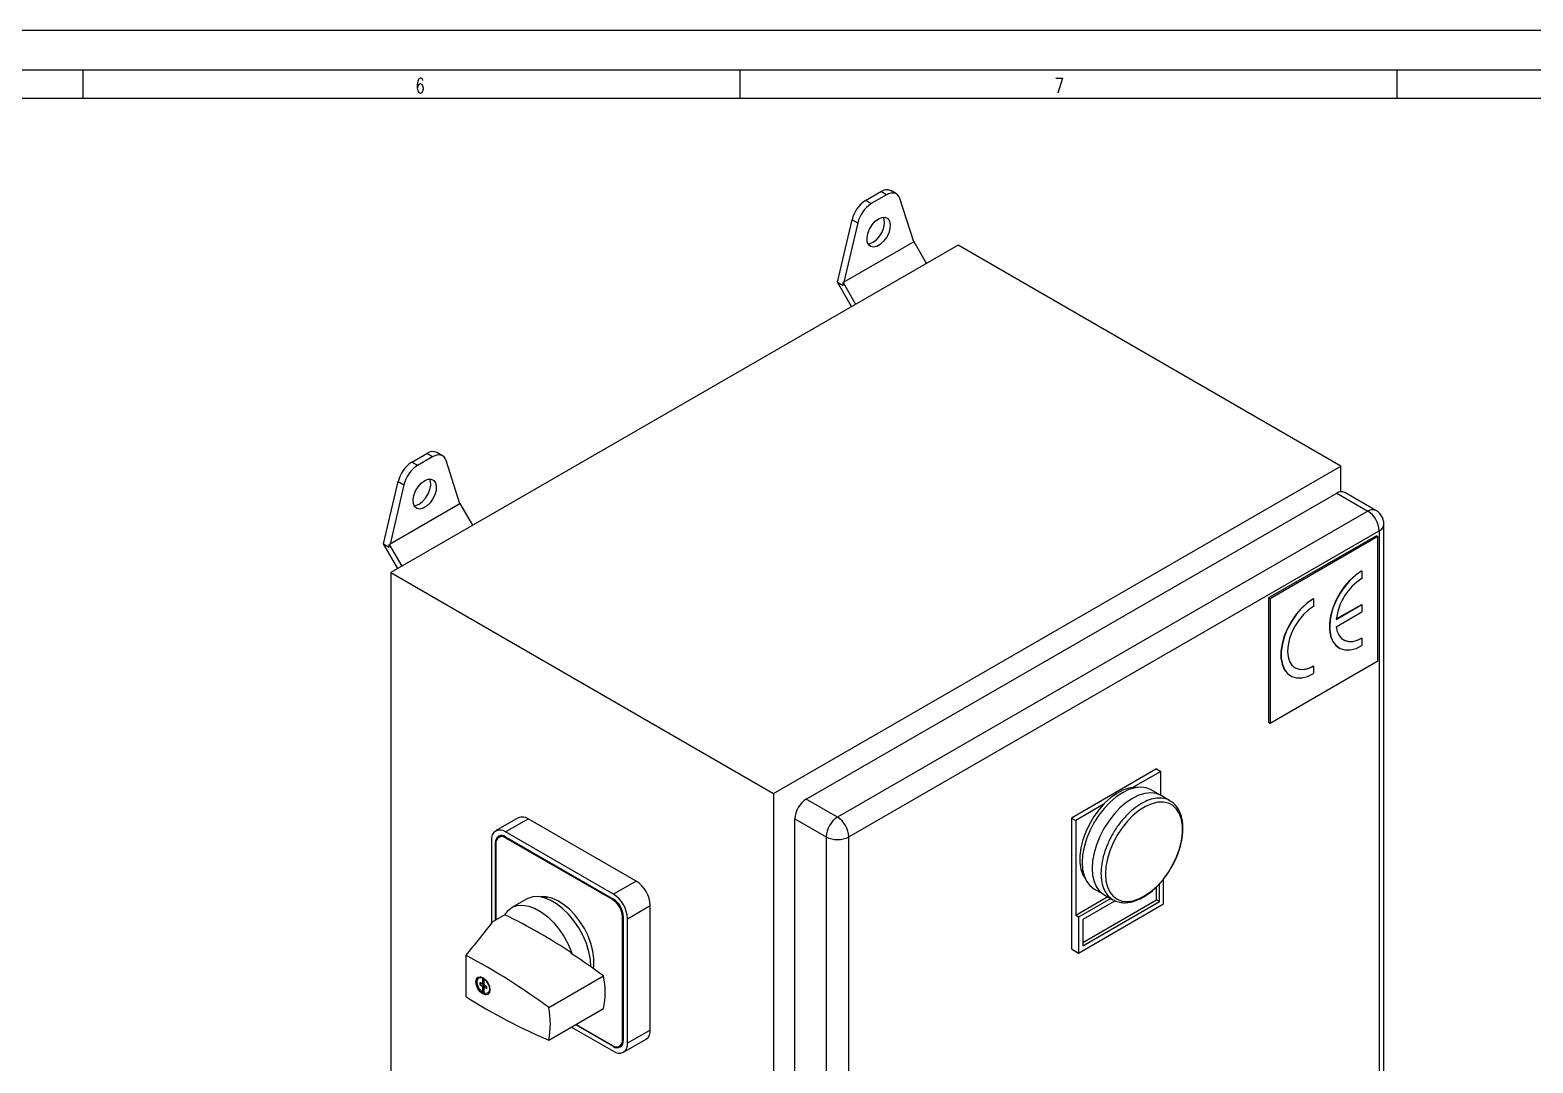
# Model space of a CAD drawing. Extents: x 4137 to 28680, y 2446 to 6814.
# Drawn here: x 10487.1 to 10861.8, y 5288.6 to 5546.2 of the extents above; entities that cross this region are included whole.
import ezdxf

# ---------------------------------------------------------------- set-up
doc = ezdxf.new("R2010")
doc.units = 0
doc.header["$LTSCALE"] = 0.5
doc.layers.get('0').update_dxf_attribs({"linetype": 'CONTINUOUS'})
doc.layers.add('DIM', color=5, linetype='CONTINUOUS')
doc.styles.get("Standard").update_dxf_attribs({"font": 'simplex.shx'})

msp = doc.modelspace()

# ---------------------------------------------------------------- linework, layer by layer
at = {"color": 7, "linetype": 'Continuous'}
for p, q in [((9654.35, 5546.23), (11336.35, 5546.23)), ((9654.35, 5546.23), (11336.35, 5546.23)), ((11326.35, 5536.23), (9674.35, 5536.23)), ((11326.35, 5536.23), (9674.35, 5536.23)), ((9681.35, 5529.23), (11319.35, 5529.23)), ((9681.35, 5529.23), (11319.35, 5529.23))]:
    msp.add_line(p, q, dxfattribs=at)
at = {"color": 7, "linetype": 'Continuous', "lineweight": 15}
for p, q in [((10695.41, 5503.75), (10699.17, 5505.92)), ((10695.41, 5503.75), (10699.17, 5505.92)), ((10696.82, 5502.93), (10695.41, 5503.75)), ((10696.82, 5502.93), (10695.41, 5503.75)), ((10700.58, 5505.1), (10696.82, 5502.93)), ((10700.58, 5505.1), (10696.82, 5502.93)), ((10700.58, 5505.1), (10699.17, 5505.92)), ((10700.58, 5505.1), (10699.17, 5505.92)), ((10703.08, 5505.35), (10701.67, 5506.17)), ((10703.08, 5505.35), (10701.67, 5506.17)), ((10707.42, 5493.39), (10703.96, 5504.18)), ((10707.42, 5493.39), (10703.96, 5504.18)), ((10688.39, 5483.36), (10692.03, 5498.93)), ((10688.39, 5483.36), (10692.03, 5498.93)), ((10693.45, 5498.12), (10689.98, 5483.33)), ((10693.45, 5498.12), (10689.98, 5483.33)), ((10692.03, 5498.93), (10693.45, 5498.12)), ((10692.03, 5498.93), (10693.45, 5498.12)), ((10718.44, 5492.55), (10577.02, 5410.91)), ((10718.44, 5492.55), (10577.02, 5410.91)), ((10707.42, 5493.39), (10689.98, 5483.33)), ((10707.42, 5493.39), (10689.98, 5483.33)), ((10707.48, 5493.43), (10707.42, 5493.39)), ((10707.48, 5493.43), (10707.42, 5493.39)), ((10710.6, 5488.02), (10707.48, 5493.43)), ((10710.6, 5488.02), (10707.48, 5493.43)), ((10813.9, 5437.44), (10718.44, 5492.55)), ((10813.9, 5437.44), (10718.44, 5492.55)), ((10688.39, 5483.36), (10689.8, 5482.55)), ((10691.92, 5477.24), (10688.39, 5483.36)), ((10688.39, 5483.36), (10689.8, 5482.55)), ((10691.92, 5477.24), (10688.39, 5483.36)), ((10689.98, 5483.33), (10689.8, 5483.22)), ((10689.98, 5483.33), (10689.8, 5483.22)), ((10689.8, 5482.55), (10689.8, 5483.22)), ((10689.8, 5483.22), (10692.92, 5477.82)), ((10689.8, 5482.55), (10689.8, 5483.22)), ((10689.8, 5483.22), (10692.92, 5477.82)), ((10582.27, 5438.43), (10586.03, 5440.61)), ((10582.27, 5438.43), (10586.03, 5440.61)), ((10587.44, 5439.79), (10583.68, 5437.62)), ((10587.44, 5439.79), (10583.68, 5437.62)), ((10587.44, 5439.79), (10586.03, 5440.61)), ((10587.44, 5439.79), (10586.03, 5440.61)), ((10589.94, 5440.04), (10588.53, 5440.85)), ((10589.94, 5440.04), (10588.53, 5440.85)), ((10583.68, 5437.62), (10582.27, 5438.43)), ((10583.68, 5437.62), (10582.27, 5438.43)), ((10594.28, 5428.08), (10590.82, 5438.87)), ((10594.28, 5428.08), (10590.82, 5438.87)), ((10672.48, 5355.8), (10813.9, 5437.44)), ((10672.48, 5355.8), (10813.9, 5437.44)), ((10813.9, 5431.08), (10813.9, 5437.44)), ((10813.9, 5431.08), (10813.9, 5437.44)), ((10575.25, 5418.05), (10578.89, 5433.62)), ((10575.25, 5418.05), (10578.89, 5433.62)), ((10580.31, 5432.8), (10576.85, 5418.02)), ((10580.31, 5432.8), (10576.85, 5418.02)), ((10578.89, 5433.62), (10580.31, 5432.8)), ((10578.89, 5433.62), (10580.31, 5432.8)), ((10680.61, 5354.37), (10812.84, 5430.71)), ((10680.61, 5354.37), (10812.84, 5430.71)), ((10812.84, 5430.71), (10820.62, 5426.22)), ((10812.84, 5430.71), (10820.62, 5426.22)), ((10822.62, 5426.41), (10814.84, 5430.9)), ((10822.62, 5426.41), (10814.84, 5430.9)), ((10594.28, 5428.08), (10576.85, 5418.02)), ((10594.28, 5428.08), (10576.85, 5418.02)), ((10594.34, 5428.12), (10594.28, 5428.08)), ((10594.34, 5428.12), (10594.28, 5428.08)), ((10597.46, 5422.71), (10594.34, 5428.12)), ((10597.46, 5422.71), (10594.34, 5428.12)), ((10820.62, 5426.22), (10688.39, 5349.88)), ((10820.62, 5426.22), (10688.39, 5349.88)), ((10691.22, 5344.98), (10823.44, 5421.32)), ((10691.22, 5344.98), (10823.44, 5421.32)), ((10823.44, 5421.32), (10823.44, 5186.97)), ((10823.44, 5421.32), (10823.44, 5186.97)), ((10824.62, 5188.6), (10824.62, 5422.95)), ((10824.62, 5188.6), (10824.62, 5422.95)), ((10575.25, 5418.05), (10576.66, 5417.24)), ((10578.78, 5411.93), (10575.25, 5418.05)), ((10575.25, 5418.05), (10576.66, 5417.24)), ((10578.78, 5411.93), (10575.25, 5418.05)), ((10576.85, 5418.02), (10576.66, 5417.91)), ((10576.85, 5418.02), (10576.66, 5417.91)), ((10576.66, 5417.24), (10576.66, 5417.91)), ((10576.66, 5417.91), (10579.78, 5412.51)), ((10576.66, 5417.24), (10576.66, 5417.91)), ((10576.66, 5417.91), (10579.78, 5412.51)), ((10822.74, 5420.09), (10795.87, 5404.58)), ((10822.74, 5420.09), (10795.87, 5404.58)), ((10823.09, 5419.89), (10796.22, 5404.38)), ((10823.09, 5419.89), (10796.22, 5404.38)), ((10822.74, 5420.09), (10823.09, 5419.89)), ((10822.74, 5420.09), (10823.09, 5419.89)), ((10823.09, 5388.86), (10823.09, 5419.89)), ((10823.09, 5388.86), (10823.09, 5419.89)), ((10577.02, 5410.91), (10577.02, 5165.95)), ((10577.02, 5410.91), (10672.48, 5355.8)), ((10577.02, 5410.91), (10577.02, 5165.95)), ((10577.02, 5410.91), (10672.48, 5355.8)), ((10819.13, 5411.31), (10819.06, 5411.35)), ((10819.13, 5411.31), (10819.06, 5411.35)), ((10819.13, 5411.31), (10819.13, 5409.45)), ((10819.13, 5411.31), (10819.13, 5409.45)), ((10795.87, 5404.58), (10795.87, 5373.55)), ((10795.87, 5404.58), (10796.22, 5404.38)), ((10795.87, 5404.58), (10795.87, 5373.55)), ((10795.87, 5404.58), (10796.22, 5404.38)), ((10796.22, 5404.38), (10796.22, 5373.35)), ((10796.22, 5404.38), (10796.22, 5373.35)), ((10807.04, 5404.33), (10806.97, 5404.37)), ((10807.04, 5404.33), (10806.97, 5404.37)), ((10807.04, 5404.33), (10807.04, 5402.47)), ((10807.04, 5404.33), (10807.04, 5402.47)), ((10812.73, 5399.24), (10819.13, 5402.94)), ((10812.73, 5399.24), (10819.13, 5402.94)), ((10812.74, 5399.33), (10819.06, 5402.98)), ((10812.74, 5399.33), (10819.06, 5402.98)), ((10819.13, 5402.94), (10819.06, 5402.98)), ((10819.13, 5402.94), (10819.06, 5402.98)), ((10819.13, 5402.94), (10819.13, 5401.07)), ((10819.13, 5402.94), (10819.13, 5401.07)), ((10812.73, 5397.38), (10819.13, 5401.07)), ((10812.73, 5397.38), (10819.13, 5401.07)), ((10813.36, 5392.17), (10813.43, 5392.13)), ((10813.36, 5392.17), (10813.43, 5392.13)), ((10819.13, 5394.56), (10819.06, 5394.6)), ((10819.13, 5394.56), (10819.06, 5394.6)), ((10819.13, 5394.56), (10819.13, 5392.7)), ((10819.13, 5394.56), (10819.13, 5392.7)), ((10796.22, 5373.35), (10823.09, 5388.86)), ((10796.22, 5373.35), (10823.09, 5388.86)), ((10807.04, 5387.58), (10806.97, 5387.62)), ((10807.04, 5387.58), (10806.97, 5387.62)), ((10807.04, 5387.58), (10807.04, 5385.72)), ((10807.04, 5387.58), (10807.04, 5385.72)), ((10801.27, 5385.19), (10801.34, 5385.15)), ((10801.27, 5385.19), (10801.34, 5385.15)), ((10795.87, 5373.55), (10796.22, 5373.35)), ((10795.87, 5373.55), (10796.22, 5373.35)), ((10767.94, 5361.92), (10746.72, 5349.67)), ((10767.94, 5361.92), (10746.72, 5349.67)), ((10769, 5361.31), (10762.13, 5357.34)), ((10769, 5361.31), (10762.13, 5357.34)), ((10767.94, 5361.92), (10769, 5361.31)), ((10767.94, 5361.92), (10769, 5361.31)), ((10769, 5355.31), (10769, 5361.31)), ((10769, 5355.31), (10769, 5361.31)), ((10672.48, 5355.8), (10672.48, 5110.84)), ((10672.48, 5355.8), (10672.48, 5110.84)), ((10688.39, 5349.88), (10680.61, 5354.37)), ((10688.39, 5349.88), (10680.61, 5354.37)), ((10768.75, 5355.44), (10766.57, 5356.69)), ((10768.75, 5355.44), (10766.57, 5356.69)), ((10771.27, 5353.99), (10769.05, 5355.28)), ((10771.27, 5353.99), (10769.05, 5355.28)), ((10754.65, 5353.02), (10747.78, 5349.06)), ((10754.65, 5353.02), (10747.78, 5349.06)), ((10608.81, 5349.71), (10603.16, 5346.45)), ((10608.81, 5349.71), (10603.16, 5346.45)), ((10605.66, 5346.2), (10611.31, 5349.47)), ((10605.66, 5346.2), (10611.31, 5349.47)), ((10632.53, 5330.69), (10605.66, 5346.2)), ((10632.53, 5330.69), (10605.66, 5346.2)), ((10638.18, 5333.95), (10611.31, 5349.47)), ((10638.18, 5333.95), (10611.31, 5349.47)), ((10677.78, 5349.47), (10685.56, 5344.98)), ((10677.78, 5115.13), (10677.78, 5349.47)), ((10677.78, 5349.47), (10685.56, 5344.98)), ((10677.78, 5115.13), (10677.78, 5349.47)), ((10746.72, 5349.67), (10746.72, 5317.01)), ((10746.72, 5349.67), (10747.78, 5349.06)), ((10746.72, 5349.67), (10746.72, 5317.01)), ((10746.72, 5349.67), (10747.78, 5349.06)), ((10747.78, 5349.06), (10747.78, 5325.38)), ((10747.78, 5349.06), (10747.78, 5325.38)), ((10602.12, 5344.16), (10602.12, 5323.36)), ((10602.12, 5344.16), (10602.12, 5323.36)), ((10603.18, 5324.24), (10603.18, 5343.55)), ((10603.18, 5324.24), (10603.18, 5343.55)), ((10603.25, 5343.26), (10603.25, 5324.28)), ((10603.25, 5343.26), (10603.25, 5324.28)), ((10604.74, 5345.3), (10603.98, 5344.86)), ((10604.74, 5345.3), (10603.98, 5344.86)), ((10605.66, 5344.98), (10632.53, 5329.46)), ((10605.66, 5344.98), (10632.53, 5329.46)), ((10632.31, 5329.34), (10605.73, 5344.69)), ((10632.31, 5329.34), (10605.73, 5344.69)), ((10685.56, 5344.98), (10685.56, 5110.63)), ((10685.56, 5344.98), (10685.56, 5110.63)), ((10691.22, 5110.63), (10691.22, 5344.98)), ((10691.22, 5110.63), (10691.22, 5344.98)), ((10638.18, 5333.95), (10632.53, 5330.69)), ((10638.18, 5333.95), (10632.53, 5330.69)), ((10752.33, 5332.03), (10754.51, 5330.78)), ((10752.33, 5332.03), (10754.51, 5330.78)), ((10767.94, 5329.26), (10767.94, 5332.53)), ((10767.94, 5329.26), (10767.94, 5332.53)), ((10768.64, 5328.85), (10768.64, 5333.25)), ((10768.64, 5328.85), (10768.64, 5333.25)), ((10769.7, 5328.24), (10769.7, 5334.49)), ((10769.7, 5328.24), (10769.7, 5334.49)), ((10610.89, 5329.47), (10607.21, 5327.35)), ((10610.89, 5329.47), (10607.21, 5327.35)), ((10614.99, 5329.93), (10614.92, 5329.89)), ((10614.99, 5329.93), (10614.92, 5329.89)), ((10636.06, 5324.57), (10641.72, 5327.83)), ((10636.06, 5324.57), (10641.72, 5327.83)), ((10641.72, 5296.8), (10641.72, 5327.83)), ((10641.72, 5296.8), (10641.72, 5327.83)), ((10755.81, 5330.01), (10747.78, 5325.38)), ((10755.81, 5330.01), (10747.78, 5325.38)), ((10756.52, 5329.6), (10748.49, 5324.97)), ((10756.52, 5329.6), (10748.49, 5324.97)), ((10748.49, 5315.99), (10769.7, 5328.24)), ((10748.49, 5315.99), (10769.7, 5328.24)), ((10749.55, 5318.64), (10767.94, 5329.26)), ((10749.55, 5318.64), (10767.94, 5329.26)), ((10757.63, 5329.02), (10749.55, 5324.36)), ((10757.63, 5329.02), (10749.55, 5324.36)), ((10749.55, 5317.83), (10768.64, 5328.85)), ((10749.55, 5317.83), (10768.64, 5328.85)), ((10754.8, 5330.59), (10757.03, 5329.31)), ((10754.8, 5330.59), (10757.03, 5329.31)), ((10768.64, 5328.85), (10767.94, 5329.26)), ((10768.64, 5328.85), (10767.94, 5329.26)), ((10605.45, 5325.55), (10602.52, 5323.86)), ((10605.45, 5325.55), (10602.52, 5323.86)), ((10634.79, 5294.35), (10634.79, 5325.06)), ((10634.79, 5294.35), (10634.79, 5325.06)), ((10635, 5325.18), (10635, 5294.15)), ((10635, 5325.18), (10635, 5294.15)), ((10636.06, 5293.54), (10636.06, 5324.57)), ((10636.06, 5293.54), (10636.06, 5324.57)), ((10748.49, 5324.97), (10747.78, 5325.38)), ((10748.49, 5324.97), (10747.78, 5325.38)), ((10748.49, 5324.97), (10748.49, 5315.99)), ((10748.49, 5324.97), (10748.49, 5315.99)), ((10749.55, 5324.36), (10749.55, 5317.83)), ((10749.55, 5324.36), (10749.55, 5317.83)), ((10746.72, 5317.01), (10748.49, 5315.99)), ((10746.72, 5317.01), (10748.49, 5315.99)), ((10595.76, 5315.44), (10595.76, 5305.12)), ((10595.76, 5315.44), (10595.76, 5305.12)), ((10621.99, 5315.89), (10622.21, 5316.01)), ((10621.99, 5315.89), (10622.21, 5316.01)), ((10599.51, 5310.07), (10599, 5309.78)), ((10599.51, 5310.07), (10599, 5309.78)), ((10599.87, 5308.27), (10599.21, 5308.65)), ((10599.21, 5308.65), (10599.21, 5308.14)), ((10599.87, 5308.27), (10599.21, 5308.65)), ((10599.21, 5308.65), (10599.21, 5308.14)), ((10600.01, 5309.86), (10599.87, 5309.78)), ((10600.01, 5309.86), (10599.87, 5309.78)), ((10599.87, 5309.78), (10599.87, 5308.27)), ((10599.87, 5309.78), (10599.87, 5308.27)), ((10600.31, 5308.52), (10600.31, 5309.66)), ((10600.31, 5308.52), (10600.31, 5309.66)), ((10600.32, 5309.52), (10600.41, 5309.58)), ((10600.32, 5309.52), (10600.41, 5309.58)), ((10600.32, 5308.01), (10600.32, 5309.52)), ((10600.32, 5308.01), (10600.32, 5309.52)), ((10616.45, 5302.41), (10630.1, 5310.29)), ((10616.45, 5302.41), (10630.1, 5310.29)), ((10599.64, 5308.39), (10599.21, 5308.14)), ((10599.64, 5308.39), (10599.21, 5308.14)), ((10599.21, 5308.14), (10599.87, 5307.75)), ((10599.21, 5308.14), (10599.87, 5307.75)), ((10599.64, 5308.39), (10599.64, 5308.4)), ((10599.64, 5308.39), (10599.64, 5308.4)), ((10600.31, 5308), (10599.64, 5308.39)), ((10600.31, 5308), (10599.64, 5308.39)), ((10600.31, 5308.52), (10599.87, 5308.27)), ((10600.31, 5308.52), (10599.87, 5308.27)), ((10600.31, 5308), (10599.87, 5307.75)), ((10600.31, 5308), (10599.87, 5307.75)), ((10599.87, 5307.75), (10599.87, 5306.24)), ((10599.87, 5307.75), (10599.87, 5306.24)), ((10599.87, 5306.24), (10600.31, 5306.49)), ((10599.87, 5306.24), (10600.31, 5306.49)), ((10600.31, 5306.49), (10600.31, 5308)), ((10600.31, 5306.49), (10600.31, 5308)), ((10600.98, 5307.63), (10600.32, 5308.01)), ((10600.98, 5307.63), (10600.32, 5308.01)), ((10600.75, 5307.75), (10600.32, 5307.5)), ((10600.75, 5307.75), (10600.32, 5307.5)), ((10600.32, 5305.99), (10600.32, 5307.5)), ((10600.32, 5307.5), (10600.98, 5307.12)), ((10600.32, 5305.99), (10600.32, 5307.5)), ((10600.32, 5307.5), (10600.98, 5307.12)), ((10600.98, 5307.62), (10600.75, 5307.75)), ((10600.98, 5307.62), (10600.75, 5307.75)), ((10600.98, 5307.12), (10600.98, 5307.63)), ((10600.98, 5307.12), (10600.98, 5307.63)), ((10601.19, 5305.99), (10601.7, 5306.28)), ((10601.19, 5305.99), (10601.7, 5306.28)), ((10616.45, 5294.25), (10630.1, 5302.13)), ((10616.45, 5294.25), (10630.1, 5302.13)), ((10622.1, 5297.51), (10632.53, 5291.5)), ((10622.1, 5297.51), (10632.53, 5291.5)), ((10632.53, 5292.72), (10623.16, 5298.13)), ((10632.53, 5292.72), (10623.16, 5298.13)), ((10623.23, 5298.17), (10632.31, 5292.92)), ((10623.23, 5298.17), (10632.31, 5292.92)), ((10635.03, 5291.25), (10640.68, 5294.51)), ((10635.03, 5291.25), (10640.68, 5294.51)), ((10641.72, 5296.8), (10636.06, 5293.54)), ((10641.72, 5296.8), (10636.06, 5293.54)), ((10634.06, 5292.75), (10634.82, 5293.19)), ((10634.06, 5292.75), (10634.82, 5293.19))]:
    msp.add_line(p, q, dxfattribs=at)
at = {"color": 8, "linetype": 'Continuous', "lineweight": 15}
for p, q in [((10603.27, 5343.6), (10603.18, 5343.55)), ((10603.27, 5343.6), (10603.18, 5343.55)), ((10605.73, 5344.69), (10605.94, 5344.81)), ((10605.73, 5344.69), (10605.94, 5344.81)), ((10632.53, 5329.46), (10632.31, 5329.34)), ((10632.53, 5329.46), (10632.31, 5329.34)), ((10634.79, 5325.06), (10635, 5325.18)), ((10634.79, 5325.06), (10635, 5325.18)), ((10635, 5294.48), (10634.79, 5294.35)), ((10635, 5294.48), (10634.79, 5294.35)), ((10632.53, 5292.72), (10632.61, 5292.77)), ((10632.53, 5292.72), (10632.61, 5292.77))]:
    msp.add_line(p, q, dxfattribs=at)
at = {"color": 7, "linetype": 'Continuous', "lineweight": 15, "flags": 128}
for points in [[(10703.96, 5504.18), (10703.75, 5504.66), (10703.46, 5505.05), (10703.1, 5505.34), (10702.67, 5505.52), (10702.2, 5505.58), (10701.68, 5505.53), (10701.14, 5505.37), (10700.58, 5505.1)], [(10703.96, 5504.18), (10703.75, 5504.66), (10703.46, 5505.05), (10703.1, 5505.34), (10702.67, 5505.52), (10702.2, 5505.58), (10701.68, 5505.53), (10701.14, 5505.37), (10700.58, 5505.1)], [(10698.64, 5499.16), (10699.49, 5499.51), (10700.27, 5499.52), (10700.91, 5499.21), (10701.34, 5498.6), (10701.53, 5497.73), (10701.47, 5496.7), (10701.15, 5495.59), (10700.61, 5494.5), (10699.9, 5493.53), (10699.07, 5492.75), (10698.21, 5492.26), (10697.38, 5492.07), (10696.67, 5492.22), (10696.13, 5492.69), (10695.81, 5493.44), (10695.75, 5494.4), (10695.94, 5495.48), (10696.37, 5496.59), (10697.01, 5497.64), (10697.79, 5498.52), (10698.64, 5499.16)], [(10698.64, 5499.16), (10699.49, 5499.51), (10700.27, 5499.52), (10700.91, 5499.21), (10701.34, 5498.6), (10701.53, 5497.73), (10701.47, 5496.7), (10701.15, 5495.59), (10700.61, 5494.5), (10699.9, 5493.53), (10699.07, 5492.75), (10698.21, 5492.26), (10697.38, 5492.07), (10696.67, 5492.22), (10696.13, 5492.69), (10695.81, 5493.44), (10695.75, 5494.4), (10695.94, 5495.48), (10696.37, 5496.59), (10697.01, 5497.64), (10697.79, 5498.52), (10698.64, 5499.16)], [(10697.23, 5493.28), (10698.08, 5493.93), (10698.86, 5494.81), (10699.49, 5495.85), (10699.92, 5496.97), (10700.12, 5498.05), (10700.05, 5499.01), (10699.86, 5499.56)], [(10697.23, 5493.28), (10698.08, 5493.93), (10698.86, 5494.81), (10699.49, 5495.85), (10699.92, 5496.97), (10700.12, 5498.05), (10700.05, 5499.01), (10699.86, 5499.56)], [(10696.01, 5492.89), (10696.37, 5492.94), (10697.23, 5493.28)], [(10696.01, 5492.89), (10696.37, 5492.94), (10697.23, 5493.28)], [(10590.82, 5438.87), (10590.61, 5439.35), (10590.32, 5439.74), (10589.96, 5440.03), (10589.54, 5440.2), (10589.06, 5440.27), (10588.55, 5440.22), (10588, 5440.06), (10587.44, 5439.79)], [(10590.82, 5438.87), (10590.61, 5439.35), (10590.32, 5439.74), (10589.96, 5440.03), (10589.54, 5440.2), (10589.06, 5440.27), (10588.55, 5440.22), (10588, 5440.06), (10587.44, 5439.79)], [(10585.5, 5433.85), (10586.36, 5434.2), (10587.14, 5434.21), (10587.77, 5433.9), (10588.2, 5433.28), (10588.39, 5432.42), (10588.33, 5431.39), (10588.01, 5430.28), (10587.47, 5429.19), (10586.76, 5428.21), (10585.93, 5427.44), (10585.07, 5426.94), (10584.24, 5426.76), (10583.53, 5426.91), (10582.99, 5427.38), (10582.68, 5428.13), (10582.61, 5429.08), (10582.8, 5430.17), (10583.24, 5431.28), (10583.87, 5432.33), (10584.65, 5433.21), (10585.5, 5433.85)], [(10585.5, 5433.85), (10586.36, 5434.2), (10587.14, 5434.21), (10587.77, 5433.9), (10588.2, 5433.28), (10588.39, 5432.42), (10588.33, 5431.39), (10588.01, 5430.28), (10587.47, 5429.19), (10586.76, 5428.21), (10585.93, 5427.44), (10585.07, 5426.94), (10584.24, 5426.76), (10583.53, 5426.91), (10582.99, 5427.38), (10582.68, 5428.13), (10582.61, 5429.08), (10582.8, 5430.17), (10583.24, 5431.28), (10583.87, 5432.33), (10584.65, 5433.21), (10585.5, 5433.85)], [(10584.09, 5427.97), (10584.94, 5428.61), (10585.72, 5429.5), (10586.36, 5430.54), (10586.79, 5431.65), (10586.98, 5432.74), (10586.91, 5433.7), (10586.72, 5434.24)], [(10584.09, 5427.97), (10584.94, 5428.61), (10585.72, 5429.5), (10586.36, 5430.54), (10586.79, 5431.65), (10586.98, 5432.74), (10586.91, 5433.7), (10586.72, 5434.24)], [(10582.87, 5427.58), (10583.23, 5427.63), (10584.09, 5427.97)], [(10582.87, 5427.58), (10583.23, 5427.63), (10584.09, 5427.97)], [(10819.06, 5411.35), (10817.58, 5410.34), (10816.15, 5409.05), (10814.82, 5407.51), (10813.63, 5405.79), (10812.63, 5403.94), (10811.84, 5402.03), (10811.31, 5400.12), (10811.03, 5398.27), (10811.03, 5396.55), (10811.31, 5395.02), (10811.84, 5393.73), (10812.63, 5392.72), (10813.36, 5392.17)], [(10819.06, 5411.35), (10817.58, 5410.34), (10816.15, 5409.05), (10814.82, 5407.51), (10813.63, 5405.79), (10812.63, 5403.94), (10811.84, 5402.03), (10811.31, 5400.12), (10811.03, 5398.27), (10811.03, 5396.55), (10811.31, 5395.02), (10811.84, 5393.73), (10812.63, 5392.72), (10813.36, 5392.17)], [(10819.13, 5411.31), (10817.65, 5410.3), (10816.22, 5409), (10814.89, 5407.47), (10813.7, 5405.75), (10812.7, 5403.9), (10811.91, 5401.99), (10811.38, 5400.08), (10811.1, 5398.23), (10811.1, 5396.51), (10811.38, 5394.98), (10811.91, 5393.69), (10812.7, 5392.68), (10813.7, 5391.99), (10814.89, 5391.64), (10816.22, 5391.64), (10817.65, 5392), (10819.13, 5392.7)], [(10819.13, 5411.31), (10817.65, 5410.3), (10816.22, 5409), (10814.89, 5407.47), (10813.7, 5405.75), (10812.7, 5403.9), (10811.91, 5401.99), (10811.38, 5400.08), (10811.1, 5398.23), (10811.1, 5396.51), (10811.38, 5394.98), (10811.91, 5393.69), (10812.7, 5392.68), (10813.7, 5391.99), (10814.89, 5391.64), (10816.22, 5391.64), (10817.65, 5392), (10819.13, 5392.7)], [(10806.97, 5404.37), (10805.49, 5403.36), (10804.06, 5402.06), (10802.72, 5400.53), (10801.54, 5398.81), (10800.54, 5396.96), (10799.75, 5395.05), (10799.22, 5393.14), (10798.94, 5391.29), (10798.94, 5389.57), (10799.22, 5388.04), (10799.75, 5386.75), (10800.54, 5385.74), (10801.27, 5385.19)], [(10806.97, 5404.37), (10805.49, 5403.36), (10804.06, 5402.06), (10802.72, 5400.53), (10801.54, 5398.81), (10800.54, 5396.96), (10799.75, 5395.05), (10799.22, 5393.14), (10798.94, 5391.29), (10798.94, 5389.57), (10799.22, 5388.04), (10799.75, 5386.75), (10800.54, 5385.74), (10801.27, 5385.19)], [(10807.04, 5404.33), (10805.56, 5403.32), (10804.13, 5402.02), (10802.8, 5400.49), (10801.61, 5398.77), (10800.61, 5396.92), (10799.82, 5395.01), (10799.29, 5393.1), (10799.01, 5391.25), (10799.01, 5389.53), (10799.29, 5388), (10799.82, 5386.71), (10800.61, 5385.7), (10801.61, 5385.01), (10802.8, 5384.66), (10804.13, 5384.66), (10805.56, 5385.02), (10807.04, 5385.72)], [(10807.04, 5404.33), (10805.56, 5403.32), (10804.13, 5402.02), (10802.8, 5400.49), (10801.61, 5398.77), (10800.61, 5396.92), (10799.82, 5395.01), (10799.29, 5393.1), (10799.01, 5391.25), (10799.01, 5389.53), (10799.29, 5388), (10799.82, 5386.71), (10800.61, 5385.7), (10801.61, 5385.01), (10802.8, 5384.66), (10804.13, 5384.66), (10805.56, 5385.02), (10807.04, 5385.72)], [(10807.04, 5402.47), (10805.78, 5401.6), (10804.57, 5400.48), (10803.46, 5399.15), (10802.48, 5397.66), (10801.68, 5396.07), (10801.08, 5394.44), (10800.71, 5392.83), (10800.59, 5391.3), (10800.71, 5389.92), (10801.08, 5388.74), (10801.68, 5387.79), (10802.48, 5387.13), (10803.46, 5386.77), (10804.57, 5386.72), (10805.78, 5387), (10807.04, 5387.58)], [(10807.04, 5402.47), (10805.78, 5401.6), (10804.57, 5400.48), (10803.46, 5399.15), (10802.48, 5397.66), (10801.68, 5396.07), (10801.08, 5394.44), (10800.71, 5392.83), (10800.59, 5391.3), (10800.71, 5389.92), (10801.08, 5388.74), (10801.68, 5387.79), (10802.48, 5387.13), (10803.46, 5386.77), (10804.57, 5386.72), (10805.78, 5387), (10807.04, 5387.58)], [(10812.73, 5397.38), (10812.98, 5396.21), (10813.43, 5395.23), (10814.07, 5394.47), (10814.87, 5393.96), (10815.8, 5393.71), (10816.85, 5393.72), (10817.97, 5394.01), (10819.13, 5394.56)], [(10812.73, 5397.38), (10812.98, 5396.21), (10813.43, 5395.23), (10814.07, 5394.47), (10814.87, 5393.96), (10815.8, 5393.71), (10816.85, 5393.72), (10817.97, 5394.01), (10819.13, 5394.56)], [(10763.33, 5357.33), (10762.51, 5357.37), (10761.06, 5357.16), (10759.55, 5356.65), (10758, 5355.83), (10756.47, 5354.73), (10754.99, 5353.38), (10753.59, 5351.8), (10752.32, 5350.06), (10751.21, 5348.18), (10750.28, 5346.22), (10749.56, 5344.22), (10749.07, 5342.25), (10748.82, 5340.34), (10748.82, 5338.56), (10749.07, 5336.94), (10749.56, 5335.53), (10750.18, 5334.5)], [(10763.33, 5357.33), (10762.51, 5357.37), (10761.06, 5357.16), (10759.55, 5356.65), (10758, 5355.83), (10756.47, 5354.73), (10754.99, 5353.38), (10753.59, 5351.8), (10752.32, 5350.06), (10751.21, 5348.18), (10750.28, 5346.22), (10749.56, 5344.22), (10749.07, 5342.25), (10748.82, 5340.34), (10748.82, 5338.56), (10749.07, 5336.94), (10749.56, 5335.53), (10750.18, 5334.5)], [(10766.57, 5356.69), (10765.37, 5357.18), (10764.02, 5357.36), (10762.56, 5357.22), (10761.03, 5356.76), (10759.45, 5355.99), (10757.88, 5354.94), (10756.34, 5353.62), (10754.88, 5352.08), (10753.53, 5350.35), (10752.33, 5348.47), (10751.31, 5346.5), (10750.48, 5344.46), (10749.88, 5342.43), (10749.51, 5340.44), (10749.38, 5338.55), (10749.51, 5336.8), (10749.88, 5335.24), (10750.48, 5333.91), (10751.31, 5332.83), (10752.33, 5332.03), (10752.33, 5332.03)], [(10766.57, 5356.69), (10765.37, 5357.18), (10764.02, 5357.36), (10762.56, 5357.22), (10761.03, 5356.76), (10759.45, 5355.99), (10757.88, 5354.94), (10756.34, 5353.62), (10754.88, 5352.08), (10753.53, 5350.35), (10752.33, 5348.47), (10751.31, 5346.5), (10750.48, 5344.46), (10749.88, 5342.43), (10749.51, 5340.44), (10749.38, 5338.55), (10749.51, 5336.8), (10749.88, 5335.24), (10750.48, 5333.91), (10751.31, 5332.83), (10752.33, 5332.03), (10752.33, 5332.03)], [(10769.05, 5355.28), (10767.85, 5355.77), (10766.5, 5355.94), (10765.04, 5355.8), (10763.5, 5355.34), (10761.93, 5354.57), (10760.35, 5353.52), (10758.81, 5352.2), (10757.35, 5350.66), (10756, 5348.93), (10754.8, 5347.05), (10753.77, 5345.07), (10752.95, 5343.03), (10752.34, 5341), (10751.97, 5339.01), (10751.85, 5337.12), (10751.97, 5335.37), (10752.34, 5333.81), (10752.95, 5332.47), (10753.77, 5331.39), (10754.8, 5330.59), (10754.8, 5330.59)], [(10769.05, 5355.28), (10767.85, 5355.77), (10766.5, 5355.94), (10765.04, 5355.8), (10763.5, 5355.34), (10761.93, 5354.57), (10760.35, 5353.52), (10758.81, 5352.2), (10757.35, 5350.66), (10756, 5348.93), (10754.8, 5347.05), (10753.77, 5345.07), (10752.95, 5343.03), (10752.34, 5341), (10751.97, 5339.01), (10751.85, 5337.12), (10751.97, 5335.37), (10752.34, 5333.81), (10752.95, 5332.47), (10753.77, 5331.39), (10754.8, 5330.59), (10754.8, 5330.59)], [(10755.19, 5335.72), (10755.32, 5334.01), (10755.69, 5332.49), (10756.29, 5331.19), (10757.12, 5330.16), (10758.15, 5329.41), (10759.35, 5328.98), (10760.69, 5328.86), (10762.14, 5329.06), (10763.65, 5329.57), (10765.2, 5330.4), (10766.73, 5331.5), (10768.22, 5332.85), (10769.62, 5334.43), (10770.89, 5336.18), (10772.01, 5338.06), (10772.94, 5340.03), (10773.66, 5342.02), (10774.15, 5344), (10774.4, 5345.91), (10774.4, 5347.7), (10774.15, 5349.32), (10773.66, 5350.73), (10772.94, 5351.9), (10772.01, 5352.79), (10770.89, 5353.38), (10769.62, 5353.66), (10768.22, 5353.62), (10766.73, 5353.26), (10765.2, 5352.59), (10763.65, 5351.63), (10762.14, 5350.39), (10760.69, 5348.92), (10759.35, 5347.26), (10758.15, 5345.43), (10757.12, 5343.5), (10756.29, 5341.51), (10755.69, 5339.52), (10755.32, 5337.57), (10755.19, 5335.72)], [(10755.19, 5335.72), (10755.32, 5334.01), (10755.69, 5332.49), (10756.29, 5331.19), (10757.12, 5330.16), (10758.15, 5329.41), (10759.35, 5328.98), (10760.69, 5328.86), (10762.14, 5329.06), (10763.65, 5329.57), (10765.2, 5330.4), (10766.73, 5331.5), (10768.22, 5332.85), (10769.62, 5334.43), (10770.89, 5336.18), (10772.01, 5338.06), (10772.94, 5340.03), (10773.66, 5342.02), (10774.15, 5344), (10774.4, 5345.91), (10774.4, 5347.7), (10774.15, 5349.32), (10773.66, 5350.73), (10772.94, 5351.9), (10772.01, 5352.79), (10770.89, 5353.38), (10769.62, 5353.66), (10768.22, 5353.62), (10766.73, 5353.26), (10765.2, 5352.59), (10763.65, 5351.63), (10762.14, 5350.39), (10760.69, 5348.92), (10759.35, 5347.26), (10758.15, 5345.43), (10757.12, 5343.5), (10756.29, 5341.51), (10755.69, 5339.52), (10755.32, 5337.57), (10755.19, 5335.72)], [(10605.45, 5325.55), (10606.28, 5326.64), (10607.33, 5327.41), (10608.56, 5327.86), (10609.94, 5327.96), (10611.44, 5327.72), (10613, 5327.14), (10614.59, 5326.23), (10616.16, 5325.03), (10617.66, 5323.57), (10619.05, 5321.88), (10620.3, 5320.03), (10621.36, 5318.05), (10622.21, 5316.01)], [(10605.45, 5325.55), (10606.28, 5326.64), (10607.33, 5327.41), (10608.56, 5327.86), (10609.94, 5327.96), (10611.44, 5327.72), (10613, 5327.14), (10614.59, 5326.23), (10616.16, 5325.03), (10617.66, 5323.57), (10619.05, 5321.88), (10620.3, 5320.03), (10621.36, 5318.05), (10622.21, 5316.01)], [(10626.94, 5312.55), (10626.81, 5314.38), (10626.43, 5316.34), (10625.81, 5318.34), (10624.96, 5320.33), (10623.91, 5322.25), (10622.69, 5324.06), (10621.33, 5325.7), (10619.86, 5327.13), (10618.33, 5328.31), (10616.78, 5329.21), (10615.25, 5329.8), (10613.78, 5330.07), (10612.41, 5330.01), (10611.19, 5329.63), (10610.89, 5329.47)], [(10626.94, 5312.55), (10626.81, 5314.38), (10626.43, 5316.34), (10625.81, 5318.34), (10624.96, 5320.33), (10623.91, 5322.25), (10622.69, 5324.06), (10621.33, 5325.7), (10619.86, 5327.13), (10618.33, 5328.31), (10616.78, 5329.21), (10615.25, 5329.8), (10613.78, 5330.07), (10612.41, 5330.01), (10611.19, 5329.63), (10610.89, 5329.47)], [(10627.57, 5312.1), (10627.68, 5312.96), (10627.68, 5314.66), (10627.43, 5316.48), (10626.94, 5318.37), (10626.22, 5320.27), (10625.29, 5322.13), (10624.19, 5323.89), (10622.93, 5325.51), (10621.56, 5326.93), (10620.12, 5328.12), (10618.65, 5329.05), (10617.19, 5329.67), (10615.78, 5329.99), (10614.48, 5329.98)], [(10627.57, 5312.1), (10627.68, 5312.96), (10627.68, 5314.66), (10627.43, 5316.48), (10626.94, 5318.37), (10626.22, 5320.27), (10625.29, 5322.13), (10624.19, 5323.89), (10622.93, 5325.51), (10621.56, 5326.93), (10620.12, 5328.12), (10618.65, 5329.05), (10617.19, 5329.67), (10615.78, 5329.99), (10614.48, 5329.98)], [(10614.84, 5329.91), (10615.02, 5329.94), (10616.14, 5329.94)], [(10614.84, 5329.91), (10615.02, 5329.94), (10616.14, 5329.94)], [(10598.23, 5308.85), (10598.37, 5309.55), (10598.75, 5309.99), (10599.32, 5310.1), (10600, 5309.87), (10600.67, 5309.32), (10601.25, 5308.55), (10601.63, 5307.66), (10601.77, 5306.81), (10601.63, 5306.1), (10601.25, 5305.66), (10600.67, 5305.55), (10600, 5305.79), (10599.32, 5306.33), (10598.75, 5307.1), (10598.37, 5307.99), (10598.23, 5308.85)], [(10598.23, 5308.85), (10598.37, 5309.55), (10598.75, 5309.99), (10599.32, 5310.1), (10600, 5309.87), (10600.67, 5309.32), (10601.25, 5308.55), (10601.63, 5307.66), (10601.77, 5306.81), (10601.63, 5306.1), (10601.25, 5305.66), (10600.67, 5305.55), (10600, 5305.79), (10599.32, 5306.33), (10598.75, 5307.1), (10598.37, 5307.99), (10598.23, 5308.85)], [(10599.87, 5306.24), (10599.35, 5306.74), (10598.93, 5307.39), (10598.65, 5308.1), (10598.55, 5308.78), (10598.65, 5309.34), (10598.93, 5309.73), (10599.35, 5309.88), (10599.87, 5309.78)], [(10599.87, 5306.24), (10599.35, 5306.74), (10598.93, 5307.39), (10598.65, 5308.1), (10598.55, 5308.78), (10598.65, 5309.34), (10598.93, 5309.73), (10599.35, 5309.88), (10599.87, 5309.78)], [(10600.32, 5309.52), (10600.84, 5309.02), (10601.26, 5308.38), (10601.54, 5307.67), (10601.64, 5306.99), (10601.54, 5306.42), (10601.26, 5306.04), (10600.84, 5305.89), (10600.32, 5305.99)], [(10600.32, 5309.52), (10600.84, 5309.02), (10601.26, 5308.38), (10601.54, 5307.67), (10601.64, 5306.99), (10601.54, 5306.42), (10601.26, 5306.04), (10600.84, 5305.89), (10600.32, 5305.99)]]:
    msp.add_lwpolyline(points, dxfattribs=at)
at = {"color": 7, "linetype": 'Continuous', "lineweight": 15}
for centre, radius, start, end in [((10699.66, 5497.17), 7.83, 122.922, 167.0068), ((10699.66, 5497.17), 7.83, 122.922, 167.0068), ((10700.63, 5503.9), 2.49, 65.3422, 125.9691), ((10700.63, 5503.9), 2.49, 65.3422, 125.9691), ((10701.08, 5496.36), 7.83, 122.922, 167.0068), ((10701.08, 5496.36), 7.83, 122.922, 167.0068), ((10587.49, 5438.59), 2.49, 65.3418, 125.9693), ((10587.49, 5438.59), 2.49, 65.3418, 125.9693), ((10586.52, 5431.86), 7.83, 122.9221, 167.0067), ((10586.52, 5431.86), 7.83, 122.9221, 167.0067), ((10587.94, 5431.04), 7.83, 122.9221, 167.0067), ((10587.94, 5431.04), 7.83, 122.9221, 167.0067), ((10814.01, 5429.07), 2.01, 65.6929, 125.6172), ((10814.01, 5429.07), 2.01, 65.6929, 125.6172), ((10817.3, 5421.04), 6.15, 2.6056, 57.3943), ((10817.3, 5421.04), 6.15, 2.6056, 57.3943), ((10826.85, 5397.51), 14.22, 122.8576, 172.9928), ((10826.85, 5397.51), 14.22, 122.8576, 172.9928), ((10816.39, 5398.29), 4.56, 245.4686, 305.8422), ((10816.39, 5398.29), 4.56, 245.4686, 305.8422), ((10804.3, 5391.35), 4.59, 245.6933, 305.6175), ((10804.3, 5391.35), 4.59, 245.6933, 305.6175), ((10683.92, 5349.19), 6.15, 122.6056, 177.3945), ((10683.92, 5349.19), 6.15, 122.6056, 177.3945), ((10609.85, 5347.42), 2.51, 54.3823, 114.307), ((10609.85, 5347.42), 2.51, 54.3823, 114.307), ((10691.7, 5344.7), 6.15, 122.6056, 177.3945), ((10691.7, 5344.7), 6.15, 122.6056, 177.3945), ((10685.07, 5344.7), 6.15, 2.6056, 57.3943), ((10685.07, 5344.7), 6.15, 2.6056, 57.3943), ((10604.28, 5344.51), 2.18, 50.7968, 189.2138), ((10604.28, 5344.51), 2.18, 50.7968, 189.2138), ((10604.69, 5343.79), 1.53, 50.7966, 189.2141), ((10604.69, 5343.79), 1.53, 50.7966, 189.2141), ((10604.76, 5343.51), 1.53, 50.7966, 189.2141), ((10604.76, 5343.51), 1.53, 50.7966, 189.2141), ((10688.39, 5350.44), 6.15, 242.6096, 297.3904), ((10688.39, 5350.44), 6.15, 242.6096, 297.3904), ((10634.04, 5327.48), 7.68, 2.6056, 57.3945), ((10634.04, 5327.48), 7.68, 2.6056, 57.3945), ((10629.41, 5324.81), 5.38, 2.6054, 57.3946), ((10629.41, 5324.81), 5.38, 2.6054, 57.3946), ((10628.38, 5324.22), 7.68, 2.6056, 57.3945), ((10628.38, 5324.22), 7.68, 2.6056, 57.3945), ((10629.63, 5324.93), 5.38, 2.6054, 57.3946), ((10629.63, 5324.93), 5.38, 2.6054, 57.3946), ((10536.65, 5185.25), 156.26, 56.8026, 63.876), ((10536.65, 5185.25), 156.26, 56.8026, 63.876), ((10516.52, 5166.62), 168.6, 53.6501, 61.9671), ((10516.52, 5166.62), 168.6, 53.6501, 61.9671), ((10522.8, 5163.73), 181.64, 53.7925, 56.9), ((10522.8, 5163.73), 181.64, 53.7925, 56.9), ((10607.97, 5306.21), 22.5, 349.5545, 10.4455), ((10607.97, 5306.21), 22.5, 349.5545, 10.4455), ((10674.34, 5429.66), 147.26, 237.7468, 246.8496), ((10674.34, 5429.66), 147.26, 237.7468, 246.8496), ((10594.32, 5298.33), 22.5, 349.5545, 10.4455), ((10594.32, 5298.33), 22.5, 349.5545, 10.4455), ((10633.28, 5294.11), 1.53, 230.7966, 9.2141), ((10633.28, 5294.11), 1.53, 230.7966, 9.2141), ((10633.49, 5293.9), 1.53, 230.7966, 9.2141), ((10633.49, 5293.9), 1.53, 230.7966, 9.2141), ((10639.28, 5296.53), 2.45, 304.851, 6.4612), ((10639.28, 5296.53), 2.45, 304.851, 6.4612), ((10633.91, 5293.19), 2.18, 230.7965, 9.2142), ((10633.91, 5293.19), 2.18, 230.7965, 9.2142)]:
    msp.add_arc(centre, radius, start, end, dxfattribs=at)
at = {"color": 8, "linetype": 'Continuous', "lineweight": 15}
for centre, start, end in [((10821.78, 5424.63), 64.907, 126.3293), ((10821.78, 5424.63), 64.907, 126.3293), ((10822.65, 5423.12), 293.6721, 355.1574), ((10822.65, 5423.12), 293.6721, 355.1574)]:
    msp.add_arc(centre, 1.97, start, end, dxfattribs=at)
at = {"color": 7, "linetype": 'Continuous', "lineweight": 15}
msp.add_ellipse((10587.61, 5168.24), major_axis=(180.79, 279.97), ratio=0.237277, start_param=1.141161, end_param=1.176359, dxfattribs=at)
msp.add_ellipse((10587.61, 5168.24), major_axis=(180.79, 279.97), ratio=0.237277, start_param=1.141161, end_param=1.176359, dxfattribs=at)
for points, knots in [([(10824.58, 5422.95), (10824.59, 5423.06), (10824.63, 5423.55), (10824.38, 5424.43), (10823.83, 5425.4), (10823.19, 5426.07), (10822.75, 5426.32), (10822.61, 5426.39)], [0, 0, 0, 0, 0.080143, 0.351886, 0.63319, 0.884648, 1, 1, 1, 1]), ([(10824.58, 5422.95), (10824.59, 5423.06), (10824.63, 5423.55), (10824.38, 5424.43), (10823.83, 5425.4), (10823.19, 5426.07), (10822.75, 5426.32), (10822.61, 5426.39)], [0, 0, 0, 0, 0.080143, 0.351886, 0.63319, 0.884648, 1, 1, 1, 1]), ([(10773.51, 5341.44), (10773.65, 5341.86), (10773.94, 5342.76), (10774.25, 5344.14), (10774.46, 5345.58), (10774.54, 5347), (10774.48, 5348.38), (10774.26, 5349.69), (10773.88, 5350.91), (10773.33, 5352.02), (10772.59, 5352.98), (10771.92, 5353.62), (10771.46, 5353.86), (10771.36, 5353.91)], [0, 0, 0, 0, 0.079256, 0.170298, 0.264321, 0.360476, 0.458182, 0.557169, 0.657331, 0.758873, 0.862402, 0.969312, 1, 1, 1, 1]), ([(10773.51, 5341.44), (10773.65, 5341.86), (10773.94, 5342.76), (10774.25, 5344.14), (10774.46, 5345.58), (10774.54, 5347), (10774.48, 5348.38), (10774.26, 5349.69), (10773.88, 5350.91), (10773.33, 5352.02), (10772.59, 5352.98), (10771.92, 5353.62), (10771.46, 5353.86), (10771.36, 5353.91)], [0, 0, 0, 0, 0.079256, 0.170298, 0.264321, 0.360476, 0.458182, 0.557169, 0.657331, 0.758873, 0.862402, 0.969312, 1, 1, 1, 1]), ([(10771.64, 5337.33), (10771.99, 5337.96), (10772.47, 5338.85), (10773.05, 5340.2), (10773.36, 5340.94), (10773.5, 5341.41), (10773.51, 5341.44)], [0, 0, 0, 0, 0.47089, 0.661427, 0.975733, 1, 1, 1, 1]), ([(10771.64, 5337.33), (10771.99, 5337.96), (10772.47, 5338.85), (10773.05, 5340.2), (10773.36, 5340.94), (10773.5, 5341.41), (10773.51, 5341.44)], [0, 0, 0, 0, 0.47089, 0.661427, 0.975733, 1, 1, 1, 1]), ([(10769.8, 5334.6), (10769.9, 5334.73), (10770.27, 5335.19), (10770.9, 5336.09), (10771.38, 5336.9), (10771.64, 5337.33)], [0, 0, 0, 0, 0.149928, 0.544206, 1, 1, 1, 1]), ([(10769.8, 5334.6), (10769.9, 5334.73), (10770.27, 5335.19), (10770.9, 5336.09), (10771.38, 5336.9), (10771.64, 5337.33)], [0, 0, 0, 0, 0.149928, 0.544206, 1, 1, 1, 1]), ([(10756.94, 5329.39), (10757.21, 5329.24), (10757.88, 5328.84), (10759.07, 5328.57), (10760.44, 5328.53), (10761.81, 5328.75), (10763.2, 5329.21), (10764.58, 5329.89), (10765.92, 5330.76), (10767.19, 5331.78), (10768.34, 5332.89), (10769.21, 5333.84), (10769.66, 5334.43), (10769.8, 5334.6)], [0, 0, 0, 0, 0.07522, 0.187651, 0.289213, 0.391234, 0.492811, 0.593337, 0.692199, 0.788545, 0.879764, 0.964348, 1, 1, 1, 1]), ([(10756.94, 5329.39), (10757.21, 5329.24), (10757.88, 5328.84), (10759.07, 5328.57), (10760.44, 5328.53), (10761.81, 5328.75), (10763.2, 5329.21), (10764.58, 5329.89), (10765.92, 5330.76), (10767.19, 5331.78), (10768.34, 5332.89), (10769.21, 5333.84), (10769.66, 5334.43), (10769.8, 5334.6)], [0, 0, 0, 0, 0.07522, 0.187651, 0.289213, 0.391234, 0.492811, 0.593337, 0.692199, 0.788545, 0.879764, 0.964348, 1, 1, 1, 1])]:
    msp.add_open_spline(points, degree=3, knots=knots, dxfattribs=at)
at = {"color": 8, "linetype": 'Continuous', "lineweight": 15}
for points, knots in [([(10771.35, 5353.93), (10771.33, 5353.95), (10770.88, 5354.32), (10769.76, 5354.61), (10768.04, 5354.72), (10766.13, 5354.28), (10764.15, 5353.36), (10762.17, 5351.99), (10760.27, 5350.23), (10758.51, 5348.14), (10756.98, 5345.79), (10755.72, 5343.29), (10754.78, 5340.73), (10754.19, 5338.18), (10754.11, 5336.62), (10754.07, 5335.83)], [0, 0, 0, 0, 0.005119, 0.088026, 0.170933, 0.253839, 0.336746, 0.419653, 0.502559, 0.585466, 0.668373, 0.75128, 0.834187, 0.917094, 1, 1, 1, 1]), ([(10771.35, 5353.93), (10771.33, 5353.95), (10770.88, 5354.32), (10769.76, 5354.61), (10768.04, 5354.72), (10766.13, 5354.28), (10764.15, 5353.36), (10762.17, 5351.99), (10760.27, 5350.23), (10758.51, 5348.14), (10756.98, 5345.79), (10755.72, 5343.29), (10754.78, 5340.73), (10754.19, 5338.18), (10754.11, 5336.62), (10754.07, 5335.83)], [0, 0, 0, 0, 0.005119, 0.088026, 0.170933, 0.253839, 0.336746, 0.419653, 0.502559, 0.585466, 0.668373, 0.75128, 0.834187, 0.917094, 1, 1, 1, 1]), ([(10754.07, 5335.83), (10754.11, 5335.09), (10754.18, 5333.61), (10754.79, 5331.77), (10755.68, 5330.28), (10756.53, 5329.67), (10756.95, 5329.37)], [0, 0, 0, 0, 0.25392, 0.507839, 0.761759, 1, 1, 1, 1]), ([(10754.07, 5335.83), (10754.11, 5335.09), (10754.18, 5333.61), (10754.79, 5331.77), (10755.68, 5330.28), (10756.53, 5329.67), (10756.95, 5329.37)], [0, 0, 0, 0, 0.25392, 0.507839, 0.761759, 1, 1, 1, 1])]:
    msp.add_open_spline(points, degree=3, knots=knots, dxfattribs=at)
at = {"layer": 'DIM', "color": 7}
for p, q in [((10500.35, 5529.23), (10500.35, 5536.23)), ((10500.35, 5529.23), (10500.35, 5536.23)), ((10664.15, 5529.23), (10664.15, 5536.23)), ((10664.15, 5529.23), (10664.15, 5536.23)), ((10827.95, 5529.23), (10827.95, 5536.23)), ((10827.95, 5529.23), (10827.95, 5536.23))]:
    msp.add_line(p, q, dxfattribs=at)

# ---------------------------------------------------------------- texts
at = {"layer": 'DIM', "color": 7, "width": 0.75}
for s, p in [('6', (10583.16, 5530.51)), ('6', (10583.16, 5530.51)), ('7', (10742.45, 5530.51)), ('7', (10742.45, 5530.51))]:
    msp.add_text(s, height=3.7, dxfattribs=at).set_placement(p)

doc.saveas('drawing.dxf')
